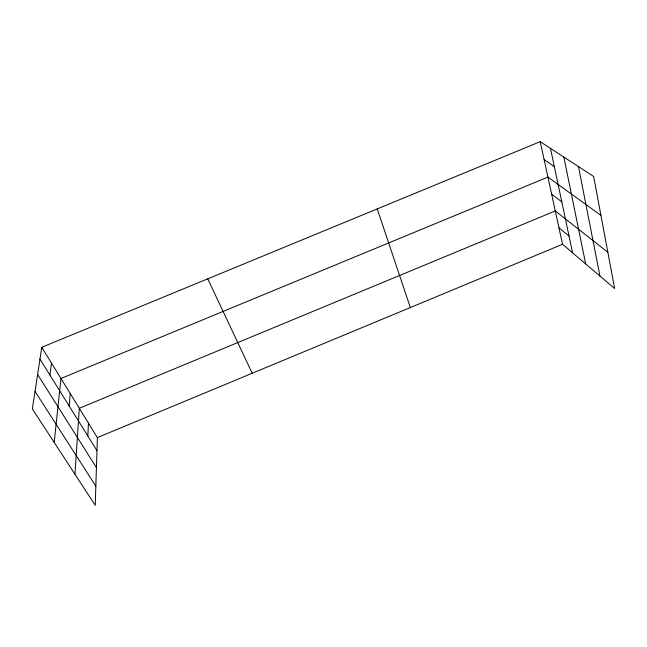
<?xml version="1.0" encoding="UTF-8"?>
<svg xmlns="http://www.w3.org/2000/svg" width="647" height="647" viewBox="0 0 647 647"><rect width="100%" height="100%" fill="white"/><g stroke="black" fill="none" stroke-linecap="round" stroke-linejoin="round"><path stroke-width="0.97" d="M41.764 347.302L97.382 437.607L95.238 505.331L32.35 408.912L41.764 347.302L540.229 141.669L593.647 176.477L614.65 288.522L562.534 244.291L540.229 141.669M87.83 435.989L88.453 423.106M74.931 474.194L79.322 408.273L555.28 210.938L607.865 252.306M69.18 406.033L70.248 393.546M54.186 442.394L60.972 378.487L547.928 177.084L600.934 215.354M49.932 375.114L51.477 363.072M97.382 437.607L562.534 244.291M544.119 159.583L554.342 166.602M551.648 194.197L561.806 201.872M558.951 227.801L569.045 236.066M35.027 391.403L95.845 486.196M37.607 374.5L96.435 467.644M39.96 359.101L96.969 450.668M207.76 278.825L252.193 373.262M377.233 208.908L410.335 307.543M550.476 148.349L572.595 252.823M563.836 157.051L585.664 263.919M578.483 166.602L599.939 276.034"/></g></svg>
